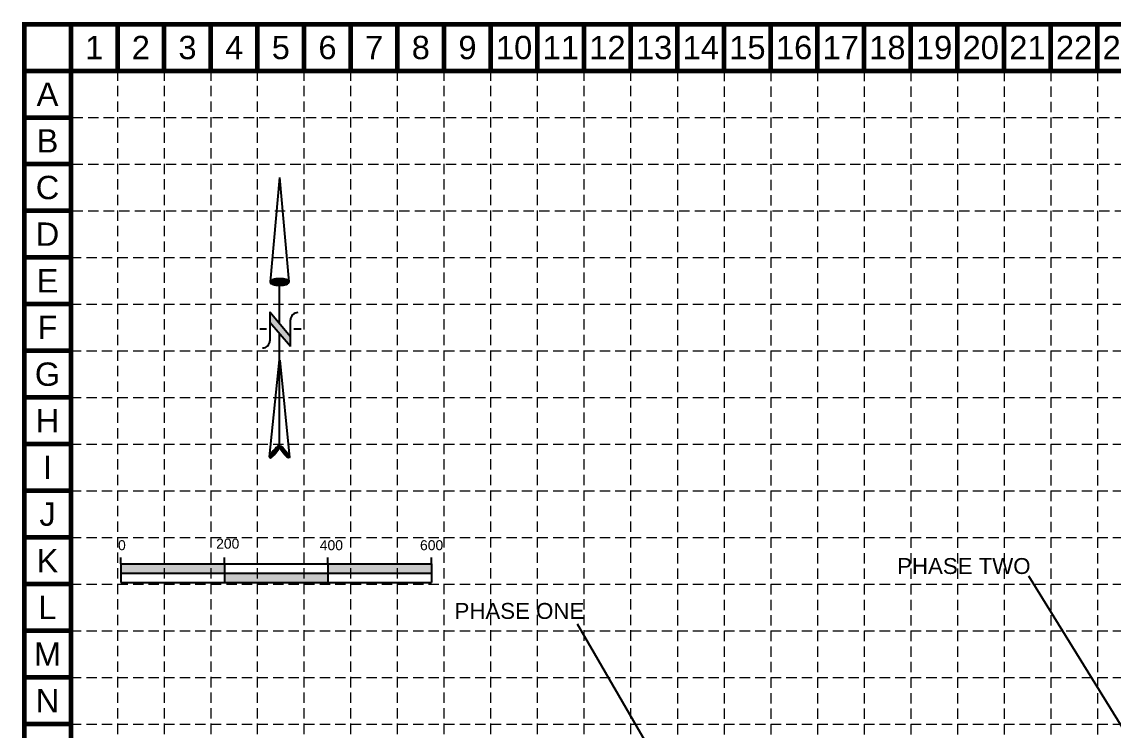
# Model space of a CAD drawing. Header units: inches. Extents: x 2468858 to 2474627, y 7110391 to 7114000.
# Drawn here: x 2468858 to 2470963, y 7112634 to 7114000 of the extents above; entities that cross this region are included whole.
import ezdxf
from ezdxf.enums import TextEntityAlignment as Align

# ---------------------------------------------------------------- set-up
doc = ezdxf.new("R2010")
doc.units = ezdxf.units.IN
doc.header["$MEASUREMENT"] = 0
doc.linetypes.add('HIDDEN', pattern=[0.375, 0.25, -0.125])
doc.linetypes.add('PHANTOM2', pattern=[3.15, 1.9, -0.25, 0.25, -0.25, 0.25, -0.25])
for name, color, linetype in [('BASE', 7, 'Continuous'), ('BDY', 250, 'PHANTOM2'), ('GRID', 254, 'HIDDEN'), ('LEGEND', 7, 'Continuous'), ('NARROW', 7, 'Continuous'), ('SODDED LOT', 2, 'Continuous')]:
    doc.layers.add(name, color=color, linetype=linetype)
doc.styles.add("L200'", font='ARIAL.TTF', dxfattribs={"height": 0.001969})
doc.styles.get("Standard").update_dxf_attribs({"font": 'ARIAL.TTF'})

# ---------------------------------------------------------------- blocks, each defined once
blk = doc.blocks.new('North Arrow')
at = {"layer": 'NARROW'}
for p, q in [((32.43, 3.06), (32.43, 4.63)), ((0, 0), (22.36, 2)), ((0, 0), (22.33, -2.02)), ((28.77, -2.09), (34.02, 2.32)), ((36.18, 2.33), (30.46, 2.33)), ((36.16, 2.32), (31.04, -2.09)), ((39.1, 0.01), (59.96, 2.11)), ((31.2, -0.05), (21.66, -0.05)), ((21.66, -0.05), (21.66, -0.05)), ((28.77, -2.09), (34.95, -2.09)), ((57.45, -0.05), (33.41, -0.05)), ((59.83, -2.14), (39.04, -0.01)), ((57.69, -0.03), (57.77, -0.01)), ((57.77, -0.05), (57.69, -0.03)), ((32.43, -4.26), (32.43, -2.8))]:
    blk.add_line(p, q, dxfattribs=at)
blk.add_lwpolyline([(22.36, -2.03), (22.59, -1.93, 0.091577), (22.87, -1.44, 0.048306), (23.03, -0.75), (23.07, -0.01), (23.01, 0.82, 0.048306), (22.87, 1.42, 0.091577), (22.59, 1.91), (22.36, 2.01), (22.14, 1.91, 0.091577), (21.86, 1.42, 0.048306), (21.72, 0.82), (21.66, -0.01), (21.72, -0.83, 0.048306), (21.86, -1.44, 0.091577), (22.14, -1.93)], format="xyb", close=True, dxfattribs=at)
for points in [[(57.46, -0.03), (57.44, 0.08, -0.066818), (57.67, 0.47, -0.03073), (58.01, 0.84), (58.52, 1.29), (59.07, 1.7, -0.03073), (59.5, 1.95, -0.066818), (59.93, 2.1), (60.04, 2.06)], [(60.04, 2.06), (60.05, 1.95, -0.066818), (59.82, 1.56, -0.03073), (59.43, 1.14), (58.97, 0.74), (58.42, 0.33, -0.03073), (57.99, 0.08, -0.036692), (57.76, -0.02)], [(57.46, -0.04), (57.44, -0.15, 0.066818), (57.67, -0.54, 0.03073), (58.01, -0.9), (58.52, -1.36), (59.07, -1.77, 0.03073), (59.5, -2.02, 0.066818), (59.93, -2.17), (60.04, -2.13)], [(60.04, -2.13), (60.05, -2.01, 0.066818), (59.82, -1.63, 0.03073), (59.43, -1.2), (58.97, -0.8), (58.42, -0.4, 0.03073), (57.99, -0.15, 0.036692), (57.76, -0.05)]]:
    blk.add_lwpolyline(points, format="xyb", dxfattribs=at)
for centre, start, end in [((30.46, 3.86), 178.8769, 270), ((34.95, -3.62), 358.8769, 90)]:
    blk.add_arc(centre, 1.53, start, end, dxfattribs=at)
for points in [[(31.05, -2.09), (36.15, 2.36), (28.75, -2.06), (34.01, 2.36)], [(23.03, -0.76), (21.67, -0.05), (23.07, -0.05), (21.72, 0.82)], [(23.07, -0.05), (21.72, 0.82), (23.02, 0.75), (21.85, 1.42)], [(23.02, 0.75), (21.85, 1.42), (22.87, 1.44), (22.14, 1.91)], [(22.87, 1.44), (22.14, 1.91), (22.59, 1.91), (22.36, 2)], [(57.44, 0.08), (57.7, -0.01), (57.5, 0.21), (57.77, -0.01)], [(57.45, -0.04), (57.69, -0.02), (57.44, 0.08), (57.7, -0.01)], [(57.5, 0.21), (57.77, -0.01), (57.6, 0.39), (57.94, 0.06)], [(57.6, 0.39), (57.94, 0.06), (57.68, 0.5), (58.07, 0.13)], [(57.68, 0.5), (58.07, 0.13), (57.84, 0.66), (58.29, 0.26)], [(57.84, 0.66), (58.29, 0.26), (58.03, 0.86), (58.52, 0.41)], [(58.03, 0.86), (58.52, 0.41), (58.26, 1.07), (58.73, 0.57)], [(58.26, 1.07), (58.73, 0.57), (58.52, 1.3), (59.05, 0.81)], [(58.52, 1.3), (59.05, 0.81), (58.7, 1.42), (59.26, 0.99)], [(59.26, 1), (58.69, 1.42), (59.45, 1.15), (59, 1.65)], [(59.45, 1.15), (59, 1.65), (59.62, 1.34), (59.28, 1.82)], [(59.62, 1.34), (59.28, 1.82), (59.81, 1.55), (59.49, 1.95)], [(59.81, 1.55), (59.49, 1.95), (59.93, 1.73), (59.69, 2.04)], [(59.93, 1.73), (59.69, 2.04), (60.05, 1.94), (59.93, 2.1)], [(60.05, 1.94), (59.93, 2.1), (60.04, 2.06)], [(22.87, -1.44), (21.72, -0.87), (23.03, -0.76), (21.67, -0.05)], [(22.58, -1.93), (21.86, -1.45), (22.87, -1.44), (21.72, -0.87)], [(22.36, -2.01), (22.14, -1.93), (22.58, -1.93), (21.86, -1.45)], [(57.44, -0.14), (57.69, -0.02), (57.45, -0.04), (57.69, -0.02)], [(57.46, -0.19), (57.7, -0.03), (57.44, -0.14), (57.69, -0.02)], [(57.53, -0.33), (57.76, -0.05), (57.46, -0.19), (57.7, -0.03)], [(57.63, -0.48), (57.9, -0.1), (57.53, -0.33), (57.76, -0.05)], [(57.78, -0.66), (58.09, -0.2), (57.63, -0.48), (57.9, -0.1)], [(57.97, -0.87), (58.34, -0.35), (57.78, -0.66), (58.09, -0.2)], [(58.24, -1.11), (58.61, -0.54), (57.97, -0.87), (58.34, -0.35)], [(58.61, -1.43), (58.93, -0.77), (58.24, -1.11), (58.61, -0.54)], [(58.91, -1.64), (59.2, -1), (58.61, -1.43), (58.93, -0.77)], [(59.12, -1.79), (59.57, -1.36), (58.92, -1.65), (59.2, -1.01)], [(59.35, -1.93), (59.81, -1.62), (59.12, -1.79), (59.57, -1.36)], [(59.54, -1.32), (59.41, -1.18), (59.21, -1.01)], [(59.58, -2.05), (59.93, -1.79), (59.35, -1.93), (59.81, -1.62)], [(59.78, -2.13), (60.05, -2.01), (59.58, -2.05), (59.93, -1.79)], [(59.92, -2.17), (60.04, -2.13), (59.78, -2.13), (60.05, -2.01)]]:
    blk.add_solid(points, dxfattribs=at)

msp = doc.modelspace()

# ---------------------------------------------------------------- hatches: boundary and pattern name
h = msp.add_hatch(color=7)
h.paths.add_polyline_path([(2469249, 7112936.5), (2469249, 7112954.5), (2469049.2, 7112954.5), (2469049.2, 7112936.5)])
h.paths.add_polyline_path([(2469249, 7112936.5), (2469249, 7112918.5), (2469448.7, 7112918.5), (2469448.7, 7112936.5)])
h.paths.add_polyline_path([(2469448.7, 7112954.5), (2469448.7, 7112936.5), (2469648.4, 7112936.5), (2469648.4, 7112954.5)])
at = {"layer": 'SODDED LOT'}
h = msp.add_hatch(dxfattribs=at)
h.set_pattern_fill('ANSI31', color=256, scale=30, style=0)
h.set_pattern_definition([(45, (0, 0), (-2.6516504294, 2.6516504294), [])])
h.paths.add_polyline_path([(2473645.4, 7113690.7), (2473645, 7113704.6), (2473380.1, 7113706.2), (2473375.6, 7113692.3), (2473381.7, 7113694.8), (2473634.3, 7113693.9)])
h.paths.add_polyline_path([(2473661.8, 7113026.9), (2473687.5, 7113025.6), (2473728.5, 7113019.3), (2473771.1, 7113012.6), (2473800.8, 7113000.6), (2473816.1, 7112992), (2473817.6, 7112992.3), (2473826.6, 7112959), (2473778.3, 7112869.4), (2473754.2, 7112818.3), (2473704.9, 7112707.3), (2473675.9, 7112628.5), (2473649.4, 7112551.6), (2473609.4, 7112401.1), (2473622, 7112397.2), (2473660.2, 7112541.4), (2473687, 7112623.6), (2473721, 7112714), (2473756.5, 7112795.8), (2473776.2, 7112842.1), (2473803.7, 7112892.8), (2473821.3, 7112931.8), (2473838.2, 7112953.9), (2473843.8, 7112970.4), (2473841.6, 7112985), (2473834.4, 7112995.8), (2473821.8, 7113003.5), (2473803.5, 7113011.6), (2473780.8, 7113020.1), (2473754.2, 7113027.8), (2473717.9, 7113032.7), (2473683.7, 7113037.8), (2473675.2, 7113037.5), (2473668.5, 7113034.7), (2473663, 7113029)])
h.paths.add_polyline_path([(2473971.5, 7113199.8), (2473953.3, 7113211.9), (2473941.2, 7113192.1), (2473861.1, 7113065.6), (2473810.5, 7113087.5), (2473761.2, 7113101.5), (2473721, 7113107), (2473697.2, 7113110.4), (2473674.1, 7113113.7), (2473679.5, 7113105.3), (2473686.7, 7113099.9), (2473703.5, 7113097.6), (2473742.5, 7113092.2), (2473787.4, 7113083.2), (2473826.4, 7113070), (2473851, 7113058.6), (2473862.4, 7113053.2), (2473874.4, 7113053.5), (2473885.8, 7113058.3), (2473896, 7113069.7), (2473937.9, 7113137.7), (2473969.9, 7113198.6)])
h.paths.add_polyline_path([(2474189.4, 7113705.6), (2474212.7, 7113695.3), (2474173.1, 7113585.5), (2474125.5, 7113471.6), (2474078.4, 7113374), (2473995.2, 7113231.4), (2473980.7, 7113211.8), (2473961.7, 7113224.1), (2474019.2, 7113316.2), (2474060, 7113393.3), (2474123.1, 7113525), (2474155.5, 7113608.2)])
h.paths.add_polyline_path([(2472149.9, 7113580.6), (2472139.1, 7113587.3), (2472148.3, 7113599.5), (2472130, 7113617.4), (2472301, 7113620.9), (2472421, 7113670.5), (2472435.9, 7113657.7), (2472418.5, 7113656.7), (2472386.3, 7113644.4), (2472349.6, 7113630.6), (2472301, 7113613.8), (2472253.5, 7113608.2), (2472206, 7113607.7), (2472182, 7113606.7), (2472168.8, 7113602.6), (2472156, 7113590.3)])
h.paths.add_polyline_path([(2472770.9, 7113693.3), (2472783.8, 7113696.4), (2473029.2, 7113695.4), (2473046.2, 7113689.7), (2473045.7, 7113705.7), (2472771.5, 7113707.2)])
h.paths.add_polyline_path([(2472613.3, 7113048.1), (2472742.6, 7113047.9), (2472742.9, 7112984.1), (2472740.2, 7112975), (2472732.2, 7112966.8), (2472722.7, 7112964.6), (2472628.3, 7112964.8), (2472620.3, 7112967.7), (2472615.7, 7112974.1), (2472614.1, 7112982.3), (2472613.3, 7112995.2)])
h.paths.add_polyline_path([(2471336.5, 7111475.4), (2471335.5, 7111275.4), (2470491.7, 7111254.3), (2470479.6, 7111328.9), (2470466, 7111461.6), (2470553.4, 7111470.9), (2470638.4, 7111473.1)])
h.paths.add_polyline_path([(2473446.7, 7112356.5), (2473471.9, 7112308.5), (2473532.9, 7112257.2), (2473501.2, 7112186.4), (2473329.5, 7112103.4), (2473116.2, 7112035.9), (2473103.2, 7112106.7), (2473072.6, 7112126.6), (2472815.1, 7111934.9), (2472802.3, 7111780.7), (2472622.3, 7111675.2), (2472617.6, 7111803.7), (2472501, 7111721.1), (2472320.8, 7111594.4), (2472182.9, 7111519), (2472068.9, 7111484.1), (2471932.9, 7111463.9), (2471923.7, 7111337), (2471693.8, 7111327.9), (2471696.1, 7111477.6), (2471836.9, 7111477.6), (2471858.8, 7111468.5), (2471876.6, 7111467.9), (2471898.1, 7111477.9), (2471906.2, 7111490.4), (2471909.4, 7111504.1), (2471908.1, 7111517.8), (2471903.7, 7111528.8), (2471899.7, 7111538.8), (2471899.8, 7111997.7), (2471902.8, 7112006.8), (2471908.6, 7112013.1), (2471915.2, 7112016.5), (2471926.3, 7112016.5), (2472502.6, 7112016.2), (2472510, 7112015), (2472516.2, 7112010.3), (2472519.9, 7112006.2), (2472597.2, 7111900.3), (2472601.6, 7111894), (2472602, 7111890.8), (2472602, 7111885.9), (2472602.1, 7111880.6), (2472603.5, 7111873.5), (2472605.5, 7111864.1), (2472610.9, 7111855.3), (2472618.7, 7111847.7), (2472625.7, 7111842.7), (2472634.1, 7111839.5), (2472648.2, 7111837.2), (2472661, 7111839.4), (2472670.8, 7111843.9), (2472681.2, 7111852.2), (2472689.3, 7111863.7), (2472693.2, 7111876.1), (2472698.5, 7111882.8), (2472979.5, 7112088.7), (2473047.7, 7112135.3), (2473102.1, 7112161.2), (2473168.6, 7112185.4), (2473235.5, 7112199.4), (2473287, 7112219.4), (2473338.9, 7112250.4), (2473378, 7112286.6), (2473406.7, 7112322.3), (2473435, 7112369.6)])
h.paths.add_polyline_path([(2469394.7, 7112321.7), (2469408.6, 7112317.4), (2469404.6, 7112306.5), (2469398.3, 7112300.5), (2469390.6, 7112297.1), (2469383.9, 7112297.7), (2469371.4, 7112301.1), (2469261.6, 7112337.8), (2469252.6, 7112344), (2469246.9, 7112352.9), (2469243.9, 7112361.1), (2469244.3, 7112369.4), (2469247, 7112379.9), (2469254.1, 7112392.3), (2469258.6, 7112404.8), (2469259.9, 7112414), (2469268.3, 7112441.1), (2469285.1, 7112497.6), (2469297.5, 7112549.9), (2469306, 7112604.2), (2469344, 7112603.8), (2469331.6, 7112539.5), (2469306, 7112437.9), (2469285.5, 7112378.6), (2469297.1, 7112353.4)])
h.paths.add_polyline_path([(2469215.2, 7111699.1), (2469133.2, 7111698.8), (2469133.1, 7111837.4), (2469136.8, 7111854.1), (2469131.5, 7111869.1), (2469132.5, 7111935.1), (2469148.8, 7112051.4), (2469175.4, 7112146.9), (2469214.1, 7112259.8), (2469218.2, 7112266.7), (2469223.7, 7112271.9), (2469228.8, 7112275.2), (2469234.9, 7112277.1), (2469242.6, 7112277.4), (2469249.2, 7112276), (2469256.5, 7112274.1), (2469362.5, 7112239.2), (2469368.9, 7112235.1), (2469372.1, 7112231.5), (2469374.6, 7112225), (2469375.6, 7112217), (2469372.6, 7112206.8), (2469260.7, 7112244.7), (2469237.6, 7112231.8), (2469223.9, 7112159.5), (2469213.8, 7112077.5), (2469211.8, 7111997.4), (2469212.6, 7111919.3)])
edge = h.paths.add_edge_path()
edge.add_line((2469946.7, 7111538.5), (2469944.9, 7111523.5))
edge.add_line((2469944.9, 7111523.5), (2469929.5, 7111368.5))
edge.add_line((2469929.5, 7111368.5), (2469627.8, 7111363.4))
edge.add_line((2469627.8, 7111363.4), (2469640.1, 7111528.6))
edge.add_line((2469640.1, 7111528.6), (2469611.1, 7111529))
edge.add_line((2469611.1, 7111529), (2469563.6, 7111542.1))
edge.add_line((2469563.6, 7111542.1), (2469395.7, 7111608.8))
edge.add_line((2469395.7, 7111608.8), (2469312.3, 7111524.8))
edge.add_line((2469312.3, 7111524.8), (2469259.9, 7111580.2))
edge.add_line((2469259.9, 7111580.2), (2469329, 7111646.4))
edge.add_line((2469329, 7111646.4), (2469327.6, 7111656.7))
edge.add_line((2469327.6, 7111656.7), (2469327.3, 7111668))
edge.add_line((2469327.3, 7111668), (2469328.7, 7111676.3))
edge.add_line((2469328.7, 7111676.3), (2469331.6, 7111684.9))
edge.add_line((2469331.6, 7111684.9), (2469335.7, 7111692))
edge.add_line((2469335.7, 7111692), (2469336.9, 7111699.7))
edge.add_line((2469336.9, 7111699.7), (2469350.6, 7111699.9))
edge.add_line((2469350.6, 7111699.9), (2469349.1, 7111695.2))
edge.add_line((2469349.1, 7111695.2), (2469344.3, 7111688.2))
edge.add_line((2469344.3, 7111688.2), (2469339.9, 7111679.8))
edge.add_arc((2469382.6, 7111663), 45.9, 158.5343, 290.6104)
edge.add_arc((2469402.9, 7111601.9), 18.6, 61.3608, 102.7575, ccw=False)
edge.add_line((2469411.8, 7111618.2), (2469554, 7111560.9))
edge.add_line((2469554, 7111560.9), (2469580.4, 7111552.5))
edge.add_line((2469580.4, 7111552.5), (2469597.9, 7111547.8))
edge.add_line((2469597.9, 7111547.8), (2469618.8, 7111543.8))
edge.add_line((2469618.8, 7111543.8), (2469652.8, 7111539.9))
edge.add_line((2469652.8, 7111539.9), (2469703, 7111539.9))
edge.add_line((2469703, 7111539.9), (2469903.7, 7111540.6))
edge.add_line((2469903.7, 7111540.6), (2469929.6, 7111539.8))
edge.add_line((2469929.6, 7111539.8), (2469946.7, 7111538.5))

# ---------------------------------------------------------------- linework, layer by layer
at = {"color": 7}
for p, q in [((2469049.2, 7112954.5), (2469049.2, 7112966.5)), ((2469249, 7112954.5), (2469249, 7112966.5)), ((2469448.7, 7112954.5), (2469448.7, 7112966.5)), ((2469648.4, 7112954.5), (2469648.4, 7112966.5)), ((2469049.2, 7112954.5), (2469249, 7112954.5)), ((2469049.2, 7112954.5), (2469049.2, 7112918.5)), ((2469249, 7112954.5), (2469648.4, 7112954.5)), ((2469249, 7112954.5), (2469249, 7112918.5)), ((2469448.7, 7112954.5), (2469448.7, 7112918.5)), ((2469648.4, 7112954.5), (2469648.4, 7112918.5)), ((2469049.2, 7112936.5), (2469648.4, 7112936.5)), ((2469049.2, 7112918.5), (2469249, 7112918.5)), ((2469249, 7112918.5), (2469648.4, 7112918.5))]:
    msp.add_line(p, q, dxfattribs=at)
at = {"layer": 'BASE', "const_width": 9}
for points in [[(2468862.9, 7110395.2), (2474622.9, 7110395.2), (2474622.9, 7113995.2), (2468862.9, 7113995.2)], [(2468952.9, 7110485.2), (2474532.9, 7110485.2), (2474532.9, 7113905.2), (2468952.9, 7113905.2)]]:
    msp.add_lwpolyline(points, close=True, dxfattribs=at)
for points in [[(2468952.9, 7113905.2), (2468952.9, 7113995.2)], [(2469042.9, 7113905.2), (2469042.9, 7113995.2)], [(2469132.9, 7113905.2), (2469132.9, 7113995.2)], [(2469222.9, 7113905.2), (2469222.9, 7113995.2)], [(2469312.9, 7113905.2), (2469312.9, 7113995.2)], [(2469402.9, 7113905.2), (2469402.9, 7113995.2)], [(2469492.9, 7113905.2), (2469492.9, 7113995.2)], [(2469582.9, 7113905.2), (2469582.9, 7113995.2)], [(2469672.9, 7113905.2), (2469672.9, 7113995.2)], [(2469762.9, 7113905.2), (2469762.9, 7113995.2)], [(2469852.9, 7113905.2), (2469852.9, 7113995.2)], [(2469942.9, 7113905.2), (2469942.9, 7113995.2)], [(2470032.9, 7113905.2), (2470032.9, 7113995.2)], [(2470122.9, 7113905.2), (2470122.9, 7113995.2)], [(2470212.9, 7113905.2), (2470212.9, 7113995.2)], [(2470302.9, 7113905.2), (2470302.9, 7113995.2)], [(2470392.9, 7113905.2), (2470392.9, 7113995.2)], [(2470482.9, 7113905.2), (2470482.9, 7113995.2)], [(2470572.9, 7113905.2), (2470572.9, 7113995.2)], [(2470662.9, 7113905.2), (2470662.9, 7113995.2)], [(2470752.9, 7113905.2), (2470752.9, 7113995.2)], [(2470842.9, 7113905.2), (2470842.9, 7113995.2)], [(2470932.9, 7113905.2), (2470932.9, 7113995.2)], [(2468952.9, 7113905.2), (2468862.9, 7113905.2)], [(2468952.9, 7113815.2), (2468862.9, 7113815.2)], [(2468952.9, 7113725.2), (2468862.9, 7113725.2)], [(2468952.9, 7113635.2), (2468862.9, 7113635.2)], [(2468952.9, 7113545.2), (2468862.9, 7113545.2)], [(2468952.9, 7113455.2), (2468862.9, 7113455.2)], [(2468952.9, 7113365.2), (2468862.9, 7113365.2)], [(2468952.9, 7113275.2), (2468862.9, 7113275.2)], [(2468952.9, 7113185.2), (2468862.9, 7113185.2)], [(2468952.9, 7113095.2), (2468862.9, 7113095.2)], [(2468952.9, 7113005.2), (2468952.9, 7113095.2)], [(2468952.9, 7113005.2), (2468862.9, 7113005.2)], [(2468952.9, 7112915.2), (2468862.9, 7112915.2)], [(2468952.9, 7112825.2), (2468862.9, 7112825.2)], [(2468952.9, 7112735.2), (2468862.9, 7112735.2)], [(2468952.9, 7112645.2), (2468862.9, 7112645.2)]]:
    msp.add_lwpolyline(points, dxfattribs=at)
at = {"layer": 'BDY', "ltscale": 300}
for p, q in [((2470800, 7112931.2), (2471006.9, 7112596.2)), ((2469929.7, 7112838.4), (2470079.1, 7112580.8))]:
    msp.add_line(p, q, dxfattribs=at)
at = {"layer": 'GRID', "color": 252, "linetype": 'HIDDEN', "lineweight": 0, "ltscale": 80}
for p, q in [((2469042.6, 7113906.1), (2469042.6, 7110754.8)), ((2469132.6, 7113906.1), (2469132.6, 7110754.8)), ((2469222.6, 7113906.1), (2469222.6, 7110754.8)), ((2469312.6, 7113906.1), (2469312.6, 7110754.8)), ((2469402.6, 7113906.1), (2469402.6, 7110754.8)), ((2469492.6, 7113906.1), (2469492.6, 7110754.8)), ((2469582.6, 7113906.1), (2469582.6, 7110754.8)), ((2469672.6, 7113906.1), (2469672.6, 7110754.8)), ((2469762.6, 7113906.1), (2469762.6, 7110754.8)), ((2469852.6, 7113906.1), (2469852.6, 7110754.8)), ((2469942.6, 7113906.1), (2469942.6, 7110754.8)), ((2470032.6, 7113906.1), (2470032.6, 7110754.8)), ((2470122.9, 7113905.2), (2470122.9, 7110754.8)), ((2470212.9, 7113905.2), (2470212.9, 7110754.8)), ((2470302.9, 7113905.2), (2470302.9, 7110754.8)), ((2470392.9, 7113905.2), (2470392.9, 7110754.8)), ((2470482.9, 7113905.2), (2470482.9, 7110754.8)), ((2470572.9, 7113905.2), (2470572.9, 7110754.8)), ((2470662.9, 7113905.2), (2470662.9, 7110754.8)), ((2470752.9, 7113905.2), (2470752.9, 7110754.8)), ((2470842.9, 7113905.2), (2470842.9, 7110754.8)), ((2470932.9, 7113905.2), (2470932.9, 7110754.8)), ((2468956.2, 7113814.9), (2474536.2, 7113814.9)), ((2468956.2, 7113724.9), (2474536.2, 7113724.9)), ((2468956.2, 7113634.9), (2474536.2, 7113634.9)), ((2468952.9, 7113545.2), (2474532.9, 7113545.2)), ((2468952.9, 7113455.2), (2474532.9, 7113455.2)), ((2468952.9, 7113365.2), (2474532.9, 7113365.2)), ((2468952.9, 7113275.2), (2474532.9, 7113275.2)), ((2468952.9, 7113185.2), (2474532.9, 7113185.2)), ((2468952.9, 7113095.2), (2474532.9, 7113095.2)), ((2468952.9, 7113005.2), (2474532.9, 7113005.2)), ((2468952.9, 7112915.2), (2474532.9, 7112915.2)), ((2468952.9, 7112825.2), (2474532.9, 7112825.2)), ((2468952.9, 7112735.2), (2474532.9, 7112735.2)), ((2468952.9, 7112645.2), (2474532.9, 7112645.2))]:
    msp.add_line(p, q, dxfattribs=at)

# ---------------------------------------------------------------- block references
at = {"layer": 'BASE', "xscale": 9, "yscale": 9, "zscale": 9.000000000087311, "rotation": 270}
msp.add_blockref('North Arrow', (2469355.6, 7113699.2), dxfattribs=at)

# ---------------------------------------------------------------- texts
at = {"color": 7}
for s, height, p in [('200', 19.17, (2469233.2, 7112983.7)), ('0', 19.2, (2469043.9, 7112980.7)), ('400', 19.17, (2469433.1, 7112980.7)), ('600', 19.17, (2469626.4, 7112980.7))]:
    msp.add_text(s, height=height, dxfattribs=at).set_placement(p)
at = {"layer": 'BASE'}
for s, p in [('1', (2468997.9, 7113950.2)), ('2', (2469087.9, 7113950.2)), ('3', (2469177.9, 7113950.2)), ('4', (2469267.9, 7113950.2)), ('5', (2469357.9, 7113950.2)), ('6', (2469447.9, 7113950.2)), ('7', (2469537.9, 7113950.2)), ('8', (2469627.9, 7113950.2)), ('9', (2469717.9, 7113950.2)), ('10', (2469807.9, 7113950.2)), ('11', (2469897.9, 7113950.2)), ('12', (2469987.9, 7113950.2)), ('13', (2470077.9, 7113950.2)), ('14', (2470167.9, 7113950.2)), ('15', (2470257.9, 7113950.2)), ('16', (2470347.9, 7113950.2)), ('17', (2470437.9, 7113950.2)), ('18', (2470527.9, 7113950.2)), ('19', (2470617.9, 7113950.2)), ('20', (2470707.9, 7113950.2)), ('21', (2470797.9, 7113950.2)), ('22', (2470887.9, 7113950.2)), ('23', (2470977.9, 7113950.2)), ('A', (2468907.9, 7113860.2)), ('B', (2468907.9, 7113770.2)), ('C', (2468907.9, 7113680.2)), ('D', (2468907.9, 7113590.2)), ('E', (2468907.9, 7113500.2)), ('F', (2468907.9, 7113410.2)), ('G', (2468907.9, 7113320.2)), ('H', (2468907.9, 7113230.2)), ('I', (2468907.9, 7113140.2)), ('J', (2468907.9, 7113050.2)), ('K', (2468907.9, 7112960.2)), ('L', (2468907.9, 7112870.2)), ('M', (2468907.9, 7112780.2)), ('N', (2468907.9, 7112690.2))]:
    msp.add_text(s, height=45, dxfattribs=at).set_placement(p, align=Align.MIDDLE_CENTER)
at = {"layer": 'LEGEND', "style": "L200'"}
for s, p in [('PHASE TWO', (2470546.7, 7112934.8)), ('PHASE ONE', (2469693, 7112848.2))]:
    msp.add_text(s, height=30.69, dxfattribs=at).set_placement(p)

doc.saveas('drawing.dxf')
